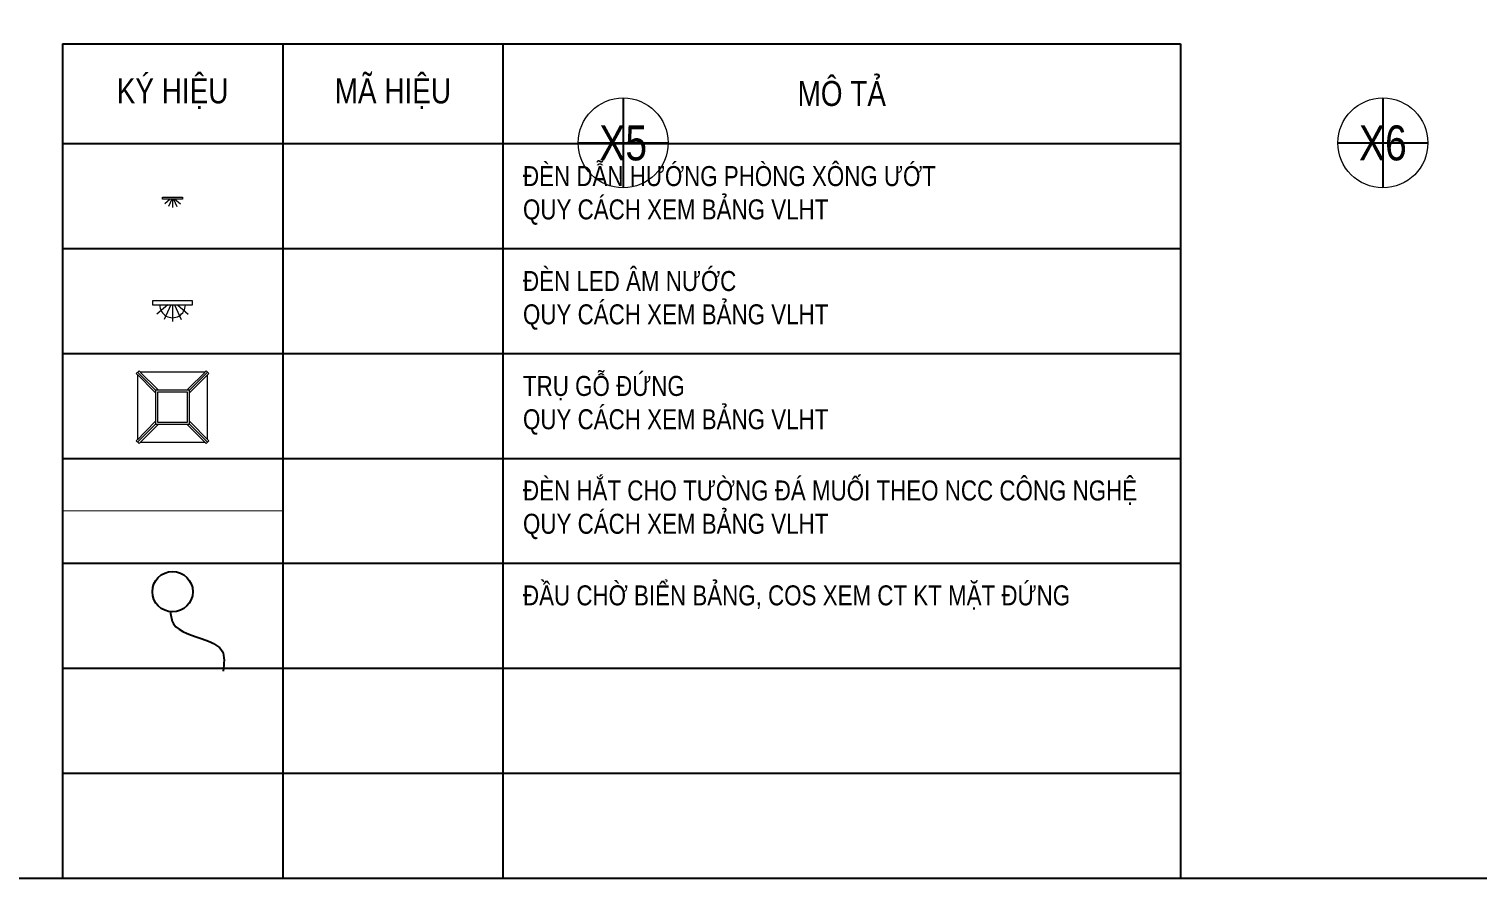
# Model space of a CAD drawing. Header units: millimetres. Extents: x -343543 to 400519, y -115663 to 104219.
# Drawn here: x -72811 to -58325, y -63156 to -54660 of the extents above; entities that cross this region are included whole.
import ezdxf
from ezdxf.enums import TextEntityAlignment as Align
from ezdxf.xclip import XClip

# ---------------------------------------------------------------- set-up
doc = ezdxf.new("R2010")
doc.units = ezdxf.units.MM
doc.header["$XCLIPFRAME"] = 0
doc.linetypes.add("$0$02'TUONG Xay$0$HIDDEN", pattern=[0.375, 0.25, -0.125])
doc.linetypes.add('CONTINOUS', pattern=[0])
doc.layers.get('0').update_dxf_attribs({"color": 231, "lineweight": 0})
doc.layers.get('DefPoints').update_dxf_attribs({"color": 191})
for name, color, linetype, lineweight in [('01.Xref _MB T1$0$A-FURN', 251, 'Continuous', 5), ('A-SYMBOLS', 10, 'Continuous', 13), ('fix lighting', 2, 'Continuous', 5), ('XREF MAT BANG TUONG XAY$0$00.xref_IKIGAI_Truc$0$A-SYMBOLS', 8, 'Continuous', 13)]:
    doc.layers.add(name, color=color, linetype=linetype, lineweight=lineweight)
doc.layers.add('A-TEXT', color=255, linetype='Continuous')
doc.layers.add('EL - CABLE - PA', color=5, linetype='CONTINOUS', true_color=0x0000ff)
doc.layers.add('fix lightting red', color=1, linetype='Continuous', lineweight=5, true_color=0xff0000)
doc.styles.add('VTK_Arial', font='arial.ttf', dxfattribs={"width": 0.8})
doc.styles.add('XREF MAT BANG TUONG XAY$0$00.xref_IKIGAI_Truc$0$VTK_Arial_3.5 mm', font='arial.ttf', dxfattribs={"width": 0.8, "height": 3.5})

# ---------------------------------------------------------------- blocks, each defined once
blk = doc.blocks.new('*U131')
at = {"color": 8}
blk.add_circle((0, 0), 4.5, dxfattribs=at)
at = {"layer": 'DefPoints', "color": 8}
for p, q in [((2.755455298081545e-16, 4.5), (-8.266365894244633e-16, -4.5)), ((-4.5, 5.51091059616309e-16), (4.5, -1.102182119232618e-15))]:
    blk.add_line(p, q, dxfattribs=at)
at = {"color": 8, "style": 'XREF MAT BANG TUONG XAY$0$00.xref_IKIGAI_Truc$0$VTK_Arial_3.5 mm', "width": 0.8}
blk.add_attdef('X12', text='', height=3.5, dxfattribs=at).set_placement((0, 0), align=Align.MIDDLE_CENTER)
blk = doc.blocks.new('XREF MAT BANG TUONG XAY$0$xref_IKIGAI_Cot')
at = {"layer": 'XREF MAT BANG TUONG XAY$0$00.xref_IKIGAI_Truc$0$A-SYMBOLS', "color": 8}
ref = blk.add_blockref('*U131', (23800.00141130213, -55800), dxfattribs=dict(at, xscale=100, yscale=100, zscale=100))
ref.add_attrib('X12', 'X5', dxfattribs={"layer": '0', "height": 350, "style": 'XREF MAT BANG TUONG XAY$0$00.xref_IKIGAI_Truc$0$VTK_Arial_3.5 mm', "width": 0.8}).set_placement((23800.00141130213, -55800), align=Align.MIDDLE_CENTER)
ref = blk.add_blockref('*U131', (31400.00141130211, -55800), dxfattribs=dict(at, xscale=100, yscale=100, zscale=100))
ref.add_attrib('X12', 'X6', dxfattribs={"layer": '0', "height": 350, "style": 'XREF MAT BANG TUONG XAY$0$00.xref_IKIGAI_Truc$0$VTK_Arial_3.5 mm', "width": 0.8}).set_placement((31400.00141130211, -55800), align=Align.MIDDLE_CENTER)
blk = doc.blocks.new('01.Xref _MB T1')
at = {"color": 8}
blk.add_lwpolyline([(-4979.153138143505, -63156.18578333045), (44420.84686185649, -63156.18578333045), (44420.84686185649, -23156.18578333045), (-4979.153138143505, -23156.18578333045)], close=True, dxfattribs=at)
ref = blk.add_blockref('XREF MAT BANG TUONG XAY$0$xref_IKIGAI_Cot', (-0.009273172880057245, -1.07509913505055e-05), dxfattribs=at)
XClip(ref).set_block_clipping_path([(-5181.149416777484, -58156.12518449636), (44638.32758750307, -24933.26505126614)])
blk = doc.blocks.new('A$C6ab44c1a')
blk.add_circle((0, 0), 50.49771210923791)
blk.add_open_spline([(-5.073701496527065, -50.24217831058195), (-4.754834823659621, -61.59696359978989), (2.833772290439811, -99.07313357421663), (70.32647395713138, -113.1391574026784), (133.4247304634482, -143.6747582031821), (128.7203052492841, -179.9362618823652), (126.330003077368, -198.3606064206397)], degree=3, knots=[22.9813862051341, 22.9813862051341, 22.9813862051341, 22.9813862051341, 39.99835901286851, 85.5478172595709, 109.7853842737627, 134.8208331314817, 134.8208331314817, 134.8208331314817, 134.8208331314817])
blk = doc.blocks.new('LT13')
blk.add_lwpolyline([(-50, -10), (50, -10), (50, 0), (-50, 0)], close=True)
for points in [[(-11.9403748335244, -10), (-39.09163242924114, -32.73903288151632)], [(-4.554571423155721, -10), (-21.13494850656753, -46.40381397713645)], [(0, -10), (0, -50.99019513592793)], [(4.554571423155721, -10), (21.13494850656753, -46.40381397713645)], [(11.9403748335244, -10), (39.09163242924114, -32.73903288151632)]]:
    blk.add_lwpolyline(points)
blk = doc.blocks.new('LT15')
blk.add_wipeout([(-175, 160.85786437627047), (-160.8578643762736, 175.00000000000182), (160.8578643762742, 175.00000000000182), (174.99999999999932, 160.85786437627792), (174.99999999999932, -160.85786437626615), (160.8578643762742, -174.9999999999975), (-160.85786437627112, -175), (-175, -160.85786437627112)]).dxf.layer = '01.Xref _MB T1$0$A-FURN'
for p, q in [((-167.9289321881342, 182.0710678118649), (-182.0710678118658, 167.9289321881351)), ((-85, 70.85786437626848), (-182.0710678118658, 167.9289321881351)), ((-85, 85), (-175, 175)), ((-70.85786437626939, 85), (-167.9289321881342, 182.0710678118649)), ((70.8578643762703, 85), (167.9289321881333, 182.0710678118649)), ((85, 85), (175, 175)), ((85, 70.85786437626848), (182.0710678118667, 167.9289321881351)), ((167.9289321881333, 182.0710678118649), (182.0710678118667, 167.9289321881351)), ((-85, -70.85786437626666), (-182.0710678118658, -167.9289321881333)), ((85, -70.85786437626666), (182.0710678118667, -167.9289321881333)), ((-85, -84.99999999999818), (-175, -174.9999999999982)), ((-70.85786437626939, -84.99999999999818), (-167.9289321881342, -182.071067811863)), ((70.8578643762703, -84.99999999999818), (167.9289321881333, -182.071067811863)), ((85, -84.99999999999818), (175, -174.9999999999982)), ((-167.9289321881342, -182.071067811863), (-182.0710678118658, -167.9289321881333)), ((167.9289321881333, -182.071067811863), (182.0710678118667, -167.9289321881333))]:
    blk.add_line(p, q)
for points in [[(-175, -160.8578643762667), (-175, 160.8578643762685)], [(-160.8578643762694, 175), (160.8578643762685, 175)], [(175, 160.8578643762685), (175, -160.8578643762667)], [(160.8578643762703, -175), (-160.8578643762712, -175)]]:
    blk.add_lwpolyline(points)
for points in [[(-85, 85), (85, 85), (85, -85), (-85, -85)], [(-75, 75), (75, 75), (75, -75), (-75, -75)]]:
    blk.add_lwpolyline(points, close=True)
blk = doc.blocks.new('LT14')
blk.add_lwpolyline([(20, -100), (20, 100), (0, 100), (0, -100)], close=True)
for points in [[(20, 23.8807496670488), (65.47806576303265, 78.18326485848229)], [(20, 9.109142846311443), (92.8076279542729, 42.26989701313505)], [(20, 0), (101.9803902718559, 0)], [(20, -9.109142846311443), (92.8076279542729, -42.26989701313505)], [(20, -23.8807496670488), (65.47806576303265, -78.18326485848229)]]:
    blk.add_lwpolyline(points)
blk.add_arc((20, 0), 63.8001064458688, 270, 90)

msp = doc.modelspace()

# ---------------------------------------------------------------- block references
at = {"layer": 'A-SYMBOLS'}
msp.add_blockref('01.Xref _MB T1', (-90666.53774338146, 1.455191522836685e-11), dxfattribs=at)

# ---------------------------------------------------------------- next in the draw order: linework, layer by layer
at = {"layer": 'A-TEXT'}
for p, q in [((-72475.77377056904, -54807.29992612263), (-61290.81521509108, -54807.29992612263)), ((-72475.77377056904, -54807.29992612263), (-72475.77377056904, -63156.18578333046)), ((-70272.25148493543, -54807.29992612263), (-70272.25148493543, -63156.18578333046)), ((-68068.72919930189, -54807.29992612263), (-68068.72919930189, -63156.18578333046)), ((-61290.81521509108, -54807.29992612263), (-61290.81521509108, -63156.18578333046)), ((-72475.77377056904, -55807.29992612263), (-61290.81521509108, -55807.29992612263)), ((-72475.77377056904, -56857.1407628666), (-61290.81521509108, -56857.1407628666)), ((-72475.77377056904, -57906.98159961058), (-61290.81521509108, -57906.98159961058)), ((-72475.77377056904, -58956.82243635455), (-61290.81521509108, -58956.82243635455)), ((-72475.77377056904, -60006.66327309852), (-61290.81521509108, -60006.66327309852)), ((-72475.77377056904, -61056.50410984251), (-61290.81521509108, -61056.50410984251)), ((-72475.77377056904, -62106.34494658648), (-61290.81521509108, -62106.34494658648)), ((-72475.77377056904, -63156.18578333046), (-61290.81521509108, -63156.18578333046))]:
    msp.add_line(p, q, dxfattribs=at)
at = {"layer": 'DefPoints'}
msp.add_lwpolyline([(-95645.69088152496, -63156.18578333043), (-46245.69088152496, -63156.18578333043), (-46245.69088152496, -23156.18578333043), (-95645.69088152496, -23156.18578333043)], close=True, dxfattribs=at)
at = {"layer": 'fix lighting', "color": 5, "linetype": "$0$02'TUONG Xay$0$HIDDEN", "ltscale": 500, "true_color": 0x0000ff, "const_width": 10}
msp.add_lwpolyline([(-72475.77377056904, -59481.74285472654), (-70272.25148493543, -59481.74285472654)], dxfattribs=at)

# ---------------------------------------------------------------- next in the draw order: block references
at = {"layer": 'EL - CABLE - PA', "xscale": 4, "yscale": 4, "zscale": 4}
msp.add_blockref('A$C6ab44c1a', (-71374.01262775224, -60291.1657813015), dxfattribs=at)
at = {"layer": 'fix lightting red', "xscale": -2, "yscale": 2, "zscale": 2}
msp.add_blockref('LT13', (-71374.01262775224, -56344.38052312834), dxfattribs=at)
at = {"layer": 'fix lightting red', "xscale": 2, "yscale": 2, "zscale": 2, "rotation": 270}
msp.add_blockref('LT14', (-71374.01262775224, -57382.0611812386), dxfattribs=at)

# ---------------------------------------------------------------- next in the draw order: texts
at = {"layer": 'A-TEXT', "style": 'VTK_Arial'}
for s, insert, char_height, width, attachment_point in [('KÝ HIỆU', (-71374.01262775224, -55307.29992612263), 250, 1803.522285633575, 5), ('MÃ HIỆU', (-69170.49034211866, -55307.29992612263), 250, 1803.522285633575, 5), ('MÔ TẢ', (-64679.77220719648, -55307.29992612263), 250, 6377.913984210821, 5), ('ĐÈN DẪN HƯỚNG PHÒNG XÔNG ƯỚT\\PQUY CÁCH XEM BẢNG VLHT', (-67868.72919930189, -56032.22034449461), 200, 6533.95412731966, 1), ('ĐÈN LED ÂM NƯỚC \\PQUY CÁCH XEM BẢNG VLHT', (-67868.72919930189, -57082.0611812386), 200, 6533.95412731966, 1), ('TRỤ GỖ ĐỨNG\\PQUY CÁCH XEM BẢNG VLHT', (-67868.72919930189, -58131.90201798257), 200, 6533.95412731966, 1), ('ĐÈN HẮT CHO TƯỜNG ĐÁ MUỐI THEO NCC CÔNG NGHỆ\\PQUY CÁCH XEM BẢNG VLHT', (-67868.72919930189, -59177.78648549923), 200, 6939.506076422179, 1), ('ĐẦU CHỜ BIỂN BẢNG, COS XEM CT KT MẶT ĐỨNG', (-67868.72919930189, -60227.62732224321), 200, 6377.913984210821, 1)]:
    msp.add_mtext(s, dxfattribs=dict(at, insert=insert, char_height=char_height, width=width, attachment_point=attachment_point))

# ---------------------------------------------------------------- next in the draw order: block references
at = {"layer": 'fix lighting', "xscale": -2, "yscale": 2, "zscale": 2}
msp.add_blockref('LT15', (-71374.01262775224, -58444.36222716857), dxfattribs=at)

doc.saveas('drawing.dxf')
